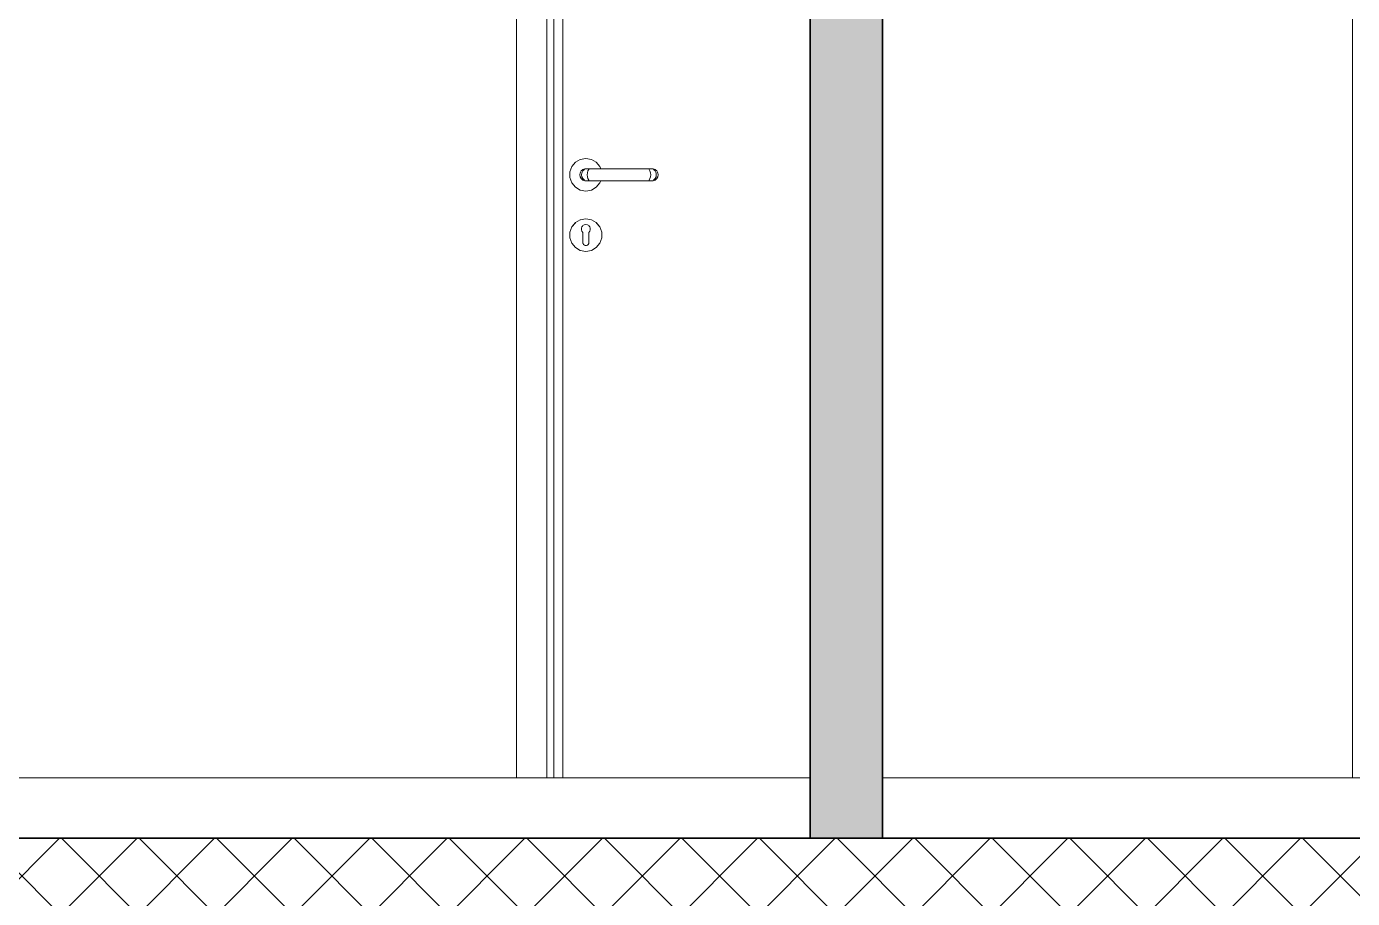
# Model space of a CAD drawing. Header units: millimetres. Extents: x -15634 to 67596, y -3027 to 55843.
# Drawn here: x 38294 to 40494, y 11996 to 13441 of the extents above; entities that cross this region are included whole.
import ezdxf

# ---------------------------------------------------------------- set-up
doc = ezdxf.new("R2010")
doc.units = ezdxf.units.MM
doc.header["$MEASUREMENT"] = 0
doc.set_wipeout_variables(frame=1)
doc.linetypes.add('Wipeout_Contour', pattern=[1000, 0, -1000])
doc.layers.add('Structural - Bearing', color=7, linetype='Continuous')
for name, color, linetype, lineweight in [('Structural - Bearing_Pen_No__1', 7, 'Continuous', 13), ('Structural - Bearing_Pen_No__101', 252, 'Continuous', 13), ('Structural - Bearing_Pen_No__7', 7, 'Continuous', 35)]:
    doc.layers.add(name, color=color, linetype=linetype, lineweight=lineweight)
doc.layers.add('Structural - Bearing_Pen_No__61', color=7, linetype='Continuous', lineweight=20, true_color=0x6a6a6a)
doc.layers.add('Structural - Bearing_Pen_No__82', color=7, linetype='Continuous', lineweight=20, true_color=0xaaaaaa)

msp = doc.modelspace()

# ---------------------------------------------------------------- wipeouts: each hides what was drawn before it
at = {"color": 254, "linetype": 'Wipeout_Contour', "lineweight": 0, "ltscale": 165405.449736}
msp.add_wipeout([(39169.4, 14270.6), (39157.4, 14282.6), (39157.4, 12195.6), (39169.4, 12195.6)], dxfattribs=at).dxf.layer = 'Structural - Bearing'
at = {"color": 254, "linetype": 'Wipeout_Contour', "lineweight": 0, "ltscale": 1158672.229105415}
msp.add_wipeout([(39195.8, 13190.9), (39199, 13182.1), (39205, 13174.9), (39213.1, 13170.2), (39222.4, 13168.6), (39231.6, 13170.2), (39239.7, 13174.9), (39245.7, 13182.1), (39247.1, 13185.8), (39220.6, 13185.8), (39217.4, 13186.9), (39214.7, 13189.2), (39213, 13192.2), (39212.4, 13195.6), (39213, 13199), (39214.7, 13202), (39217.4, 13204.3), (39220.6, 13205.5), (39237.6, 13205.5), (39247.1, 13205.5), (39245.7, 13209.1), (39239.7, 13216.3), (39231.6, 13221), (39222.4, 13222.6), (39213.1, 13221), (39205, 13216.3), (39199, 13209.1), (39195.8, 13200.3)], dxfattribs=at).dxf.layer = 'Structural - Bearing'
at = {"color": 254, "linetype": 'Wipeout_Contour', "lineweight": 0, "ltscale": 170358.143475}
msp.add_wipeout([(40494.3, 13195.6), (40494.3, 13192.2), (40494.4, 13192.2), (40494.4, 13195.6)], dxfattribs=at).dxf.layer = 'Structural - Bearing'
at = {"color": 254, "linetype": 'Wipeout_Contour', "lineweight": 0, "ltscale": 289546.998447}
msp.add_wipeout([(39228.8, 13109.4), (39229.7, 13107), (39229.8, 13104.4), (39229.7, 13104.4), (39239.7, 13116.2), (39231.6, 13120.9), (39227.8, 13110.5)], dxfattribs=at).dxf.layer = 'Structural - Bearing'

# ---------------------------------------------------------------- next in the draw order: wipeouts: each hides what was drawn before it
at = {"color": 254, "linetype": 'Wipeout_Contour', "lineweight": 0, "ltscale": 165309.296105}
msp.add_wipeout([(39107.4, 12195.6), (39157.4, 12195.6), (39157.4, 14282.6), (39107.4, 14332.6)], dxfattribs=at).dxf.layer = 'Structural - Bearing'
at = {"color": 254, "linetype": 'Wipeout_Contour', "lineweight": 0, "ltscale": 165442.226464}
msp.add_wipeout([(39169.4, 12195.6), (39184.4, 12195.6), (39184.4, 14255.6), (39169.4, 14255.6)], dxfattribs=at).dxf.layer = 'Structural - Bearing'
at = {"color": 254, "linetype": 'Wipeout_Contour', "lineweight": 0, "ltscale": 170371.735046}
msp.add_wipeout([(40494.3, 13205.5), (40494.3, 13204.3), (40494.4, 13204.3), (40494.4, 13205.5)], dxfattribs=at).dxf.layer = 'Structural - Bearing'
at = {"color": 254, "linetype": 'Wipeout_Contour', "lineweight": 0, "ltscale": 165497.070788}
msp.add_wipeout([(39215.4, 13195.6), (39212.4, 13195.6), (39213, 13192.2), (39216, 13192.2)], dxfattribs=at).dxf.layer = 'Structural - Bearing'
at = {"color": 254, "linetype": 'Wipeout_Contour', "lineweight": 0, "ltscale": 170354.161294}
msp.add_wipeout([(40494.3, 13192.2), (40494.3, 13189.2), (40494.4, 13189.2), (40494.4, 13192.2)], dxfattribs=at).dxf.layer = 'Structural - Bearing'
at = {"color": 254, "linetype": 'Wipeout_Contour', "lineweight": 0, "ltscale": 248184.750498}
msp.add_wipeout([(39228.9, 13102), (39227.4, 13100), (39227.4, 13098.5), (39245.7, 13109.1), (39239.7, 13116.2), (39229.7, 13104.4)], dxfattribs=at).dxf.layer = 'Structural - Bearing'

# ---------------------------------------------------------------- next in the draw order: wipeouts: each hides what was drawn before it
at = {"color": 254, "linetype": 'Wipeout_Contour', "lineweight": 0, "ltscale": 165533.775485}
msp.add_wipeout([(39217.4, 13204.3), (39219.9, 13204.3), (39222.8, 13205.5), (39220.6, 13205.5)], dxfattribs=at).dxf.layer = 'Structural - Bearing'
at = {"color": 254, "linetype": 'Wipeout_Contour', "lineweight": 0, "ltscale": 170369.614519}
msp.add_wipeout([(40494.3, 13204.3), (40494.3, 13202), (40494.4, 13202), (40494.4, 13204.3)], dxfattribs=at).dxf.layer = 'Structural - Bearing'
at = {"color": 254, "linetype": 'Wipeout_Contour', "lineweight": 0, "ltscale": 165497.156232}
msp.add_wipeout([(39216, 13192.2), (39213, 13192.2), (39214.7, 13189.2), (39217.5, 13189.2)], dxfattribs=at).dxf.layer = 'Structural - Bearing'
at = {"color": 254, "linetype": 'Wipeout_Contour', "lineweight": 0, "ltscale": 170350.915613}
msp.add_wipeout([(40494.3, 13189.2), (40494.3, 13186.9), (40494.4, 13186.9), (40494.4, 13189.2)], dxfattribs=at).dxf.layer = 'Structural - Bearing'
at = {"color": 254, "linetype": 'Wipeout_Contour', "lineweight": 0, "ltscale": 165482.696853}
msp.add_wipeout([(39239.7, 13116.3), (39231.6, 13121), (39231.6, 13120.9), (39239.7, 13116.2)], dxfattribs=at).dxf.layer = 'Structural - Bearing'

# ---------------------------------------------------------------- next in the draw order: wipeouts: each hides what was drawn before it
at = {"color": 254, "linetype": 'Wipeout_Contour', "lineweight": 0, "ltscale": 165520.953314}
msp.add_wipeout([(39214.7, 13202), (39217.5, 13202), (39219.9, 13204.3), (39217.4, 13204.3)], dxfattribs=at).dxf.layer = 'Structural - Bearing'
at = {"color": 254, "linetype": 'Wipeout_Contour', "lineweight": 0, "ltscale": 170366.36614}
msp.add_wipeout([(40494.3, 13202), (40494.3, 13199), (40494.4, 13199), (40494.4, 13202)], dxfattribs=at).dxf.layer = 'Structural - Bearing'
at = {"color": 254, "linetype": 'Wipeout_Contour', "lineweight": 0, "ltscale": 165501.706659}
msp.add_wipeout([(39214.7, 13189.2), (39217.4, 13186.9), (39219.9, 13186.9), (39217.5, 13189.2)], dxfattribs=at).dxf.layer = 'Structural - Bearing'
at = {"color": 254, "linetype": 'Wipeout_Contour', "lineweight": 0, "ltscale": 170348.797439}
msp.add_wipeout([(40494.3, 13186.9), (40494.3, 13185.8), (40494.4, 13185.8), (40494.4, 13186.9)], dxfattribs=at).dxf.layer = 'Structural - Bearing'
at = {"color": 254, "linetype": 'Wipeout_Contour', "lineweight": 0, "ltscale": 248163.115326}
msp.add_wipeout([(39227.1, 13111.3), (39227.8, 13110.5), (39231.6, 13120.9), (39222.4, 13122.5), (39222.4, 13113), (39224.9, 13112.6)], dxfattribs=at).dxf.layer = 'Structural - Bearing'

# ---------------------------------------------------------------- next in the draw order: wipeouts: each hides what was drawn before it
at = {"color": 254, "linetype": 'Wipeout_Contour', "lineweight": 0, "ltscale": 165509.719175}
msp.add_wipeout([(39213, 13199), (39216, 13199), (39217.5, 13202), (39214.7, 13202)], dxfattribs=at).dxf.layer = 'Structural - Bearing'
at = {"color": 254, "linetype": 'Wipeout_Contour', "lineweight": 0, "ltscale": 165510.167439}
msp.add_wipeout([(39219.9, 13186.9), (39217.4, 13186.9), (39220.6, 13185.8), (39222.8, 13185.8)], dxfattribs=at).dxf.layer = 'Structural - Bearing'
at = {"color": 254, "linetype": 'Wipeout_Contour', "lineweight": 0, "ltscale": 170362.382175}
msp.add_wipeout([(40494.3, 13199), (40494.3, 13195.6), (40494.4, 13195.6), (40494.4, 13199)], dxfattribs=at).dxf.layer = 'Structural - Bearing'
at = {"color": 254, "linetype": 'Wipeout_Contour', "lineweight": 0, "ltscale": 165453.838582}
msp.add_wipeout([(39231.6, 13121), (39222.4, 13122.6), (39222.4, 13122.5), (39231.6, 13120.9)], dxfattribs=at).dxf.layer = 'Structural - Bearing'
at = {"color": 254, "linetype": 'Wipeout_Contour', "lineweight": 0, "ltscale": 165466.826392}
msp.add_wipeout([(39227.4, 13096.5), (39248.9, 13100.3), (39245.7, 13109.1), (39227.4, 13098.5)], dxfattribs=at).dxf.layer = 'Structural - Bearing'

# ---------------------------------------------------------------- next in the draw order: wipeouts: each hides what was drawn before it
at = {"color": 254, "linetype": 'Wipeout_Contour', "lineweight": 0, "ltscale": 171054.83136}
msp.add_wipeout([(40494.3, 14267.6), (40494.3, 13205.5), (40494.4, 13205.5), (40494.4, 14267.6)], dxfattribs=at).dxf.layer = 'Structural - Bearing'
at = {"color": 254, "linetype": 'Wipeout_Contour', "lineweight": 0, "ltscale": 165501.43396}
msp.add_wipeout([(39212.4, 13195.6), (39215.4, 13195.6), (39216, 13199), (39213, 13199)], dxfattribs=at).dxf.layer = 'Structural - Bearing'
at = {"color": 254, "linetype": 'Wipeout_Contour', "lineweight": 0, "ltscale": 169755.877724}
msp.add_wipeout([(40494.4, 13185.8), (40494.3, 13185.8), (40494.3, 12195.6), (40494.4, 12195.6)], dxfattribs=at).dxf.layer = 'Structural - Bearing'
at = {"color": 254, "linetype": 'Wipeout_Contour', "lineweight": 0, "ltscale": 248120.40131}
msp.add_wipeout([(39219.8, 13112.6), (39222.4, 13113), (39222.4, 13122.5), (39213.2, 13120.9), (39216.9, 13110.5), (39217.6, 13111.3)], dxfattribs=at).dxf.layer = 'Structural - Bearing'
at = {"color": 254, "linetype": 'Wipeout_Contour', "lineweight": 0, "ltscale": 206769.730317}
msp.add_wipeout([(39231.6, 13070.3), (39239.7, 13075), (39227.4, 13089.6), (39227.4, 13083.1), (39227.2, 13082.3)], dxfattribs=at).dxf.layer = 'Structural - Bearing'

# ---------------------------------------------------------------- next in the draw order: wipeouts: each hides what was drawn before it
at = {"color": 254, "linetype": 'Wipeout_Contour', "lineweight": 0, "ltscale": 165520.149648}
msp.add_wipeout([(39215.4, 13195.6), (39216, 13192.2), (39225, 13192.2), (39224.7, 13195.6)], dxfattribs=at).dxf.layer = 'Structural - Bearing'
at = {"color": 254, "linetype": 'Wipeout_Contour', "lineweight": 0, "ltscale": 165418.866372}
msp.add_wipeout([(39222.4, 13122.6), (39213.1, 13121), (39213.2, 13120.9), (39222.4, 13122.5)], dxfattribs=at).dxf.layer = 'Structural - Bearing'
at = {"color": 254, "linetype": 'Wipeout_Contour', "lineweight": 0, "ltscale": 165438.007152}
msp.add_wipeout([(39227.4, 13089.6), (39239.7, 13075), (39245.7, 13082.2), (39227.4, 13092.7)], dxfattribs=at).dxf.layer = 'Structural - Bearing'
at = {"color": 254, "linetype": 'Wipeout_Contour', "lineweight": 0, "ltscale": 169106.248416}
msp.add_wipeout([(40494.3, 12195.6), (40494.3, 12095.6), (40494.4, 12095.6), (40494.4, 12195.6)], dxfattribs=at).dxf.layer = 'Structural - Bearing'

# ---------------------------------------------------------------- next in the draw order: wipeouts: each hides what was drawn before it
at = {"color": 254, "linetype": 'Wipeout_Contour', "lineweight": 0, "ltscale": 169271.093386}
msp.add_wipeout([(39714.4, 12095.6), (40494.3, 12095.6), (40494.3, 14795.6), (39714.4, 14795.6)], dxfattribs=at).dxf.layer = 'Structural - Bearing'
at = {"color": 254, "linetype": 'Wipeout_Contour', "lineweight": 0, "ltscale": 165551.000559}
msp.add_wipeout([(39222.8, 13205.5), (39219.9, 13204.3), (39227.3, 13204.3), (39229, 13205.5)], dxfattribs=at).dxf.layer = 'Structural - Bearing'
at = {"color": 254, "linetype": 'Wipeout_Contour', "lineweight": 0, "ltscale": 165519.14699}
msp.add_wipeout([(39216, 13192.2), (39217.5, 13189.2), (39225.9, 13189.2), (39225, 13192.2)], dxfattribs=at).dxf.layer = 'Structural - Bearing'
at = {"color": 254, "linetype": 'Wipeout_Contour', "lineweight": 0, "ltscale": 165453.309654}
msp.add_wipeout([(39227.4, 13092.7), (39245.7, 13082.2), (39248.9, 13090.9), (39227.4, 13094.7)], dxfattribs=at).dxf.layer = 'Structural - Bearing'

# ---------------------------------------------------------------- next in the draw order: linework, layer by layer
at = {"layer": 'Structural - Bearing_Pen_No__1', "color": 7, "linetype": 'Continuous', "lineweight": 13}
for q in [(39714.4, 14995.6), (43944.4, 12095.6)]:
    msp.add_line((39714.4, 12095.6), q, dxfattribs=at)
at = {"layer": 'Structural - Bearing_Pen_No__61', "color": 251, "linetype": 'Continuous', "lineweight": 20, "true_color": 0x6a6a6a}
msp.add_lwpolyline([(39714.4, 12195.6), (43944.4, 12195.6)], dxfattribs=at)
at = {"layer": 'Structural - Bearing_Pen_No__82', "color": 253, "linetype": 'Continuous', "lineweight": 20, "true_color": 0xaaaaaa}
msp.add_line((40494.3, 12195.6), (40494.3, 14795.6), dxfattribs=at)

# ---------------------------------------------------------------- next in the draw order: wipeouts: each hides what was drawn before it
at = {"color": 254, "linetype": 'Wipeout_Contour', "lineweight": 0, "ltscale": 165540.909653}
msp.add_wipeout([(39219.9, 13204.3), (39217.5, 13202), (39225.9, 13202), (39227.3, 13204.3)], dxfattribs=at).dxf.layer = 'Structural - Bearing'
at = {"color": 254, "linetype": 'Wipeout_Contour', "lineweight": 0, "ltscale": 165521.665301}
msp.add_wipeout([(39217.5, 13189.2), (39219.9, 13186.9), (39227.3, 13186.9), (39225.9, 13189.2)], dxfattribs=at).dxf.layer = 'Structural - Bearing'
at = {"color": 254, "linetype": 'Wipeout_Contour', "lineweight": 0, "ltscale": 165462.956177}
msp.add_wipeout([(39227.4, 13094.7), (39248.9, 13090.9), (39248.9, 13100.3), (39227.4, 13096.5)], dxfattribs=at).dxf.layer = 'Structural - Bearing'

# ---------------------------------------------------------------- next in the draw order: wipeouts: each hides what was drawn before it
at = {"color": 254, "linetype": 'Wipeout_Contour', "lineweight": 0, "ltscale": 165531.708279}
msp.add_wipeout([(39217.5, 13202), (39216, 13199), (39225, 13199), (39225.9, 13202)], dxfattribs=at).dxf.layer = 'Structural - Bearing'
at = {"color": 254, "linetype": 'Wipeout_Contour', "lineweight": 0, "ltscale": 165527.39496}
msp.add_wipeout([(39219.9, 13186.9), (39222.8, 13185.8), (39229, 13185.8), (39227.3, 13186.9)], dxfattribs=at).dxf.layer = 'Structural - Bearing'
at = {"color": 254, "linetype": 'Wipeout_Contour', "lineweight": 0, "ltscale": 289429.318331}
msp.add_wipeout([(39216, 13109.4), (39216.9, 13110.5), (39213.2, 13120.9), (39205.1, 13116.2), (39215, 13104.4), (39215, 13104.4), (39215, 13107)], dxfattribs=at).dxf.layer = 'Structural - Bearing'
at = {"color": 254, "linetype": 'Wipeout_Contour', "lineweight": 0, "ltscale": 165509.340735}
msp.add_wipeout([(39249, 13100.3), (39245.7, 13109.1), (39245.7, 13109.1), (39248.9, 13100.3)], dxfattribs=at).dxf.layer = 'Structural - Bearing'
at = {"color": 254, "linetype": 'Wipeout_Contour', "lineweight": 0, "ltscale": 330785.927107}
msp.add_wipeout([(39227.1, 13081.4), (39226.2, 13079.9), (39224.9, 13078.8), (39223.2, 13078.2), (39222.4, 13078.2), (39222.4, 13068.7), (39231.6, 13070.3), (39227.2, 13082.3)], dxfattribs=at).dxf.layer = 'Structural - Bearing'

# ---------------------------------------------------------------- next in the draw order: wipeouts: each hides what was drawn before it
at = {"color": 254, "linetype": 'Wipeout_Contour', "lineweight": 0, "ltscale": 165524.512217}
msp.add_wipeout([(39216, 13199), (39215.4, 13195.6), (39224.7, 13195.6), (39225, 13199)], dxfattribs=at).dxf.layer = 'Structural - Bearing'
at = {"color": 254, "linetype": 'Wipeout_Contour', "lineweight": 0, "ltscale": 165382.009237}
msp.add_wipeout([(39213.1, 13121), (39205, 13116.3), (39205.1, 13116.2), (39213.2, 13120.9)], dxfattribs=at).dxf.layer = 'Structural - Bearing'
at = {"color": 254, "linetype": 'Wipeout_Contour', "lineweight": 0, "ltscale": 165424.482915}
msp.add_wipeout([(39231.6, 13070.2), (39239.7, 13074.9), (39239.7, 13075), (39231.6, 13070.3)], dxfattribs=at).dxf.layer = 'Structural - Bearing'

# ---------------------------------------------------------------- next in the draw order: wipeouts: each hides what was drawn before it
at = {"color": 254, "linetype": 'Wipeout_Contour', "lineweight": 0, "ltscale": 165558.840961}
msp.add_wipeout([(39236.1, 13195.6), (39224.7, 13195.6), (39225, 13192.2), (39236.1, 13192.2)], dxfattribs=at).dxf.layer = 'Structural - Bearing'
at = {"color": 254, "linetype": 'Wipeout_Contour', "lineweight": 0, "ltscale": 248060.220938}
msp.add_wipeout([(39215.8, 13102), (39215, 13104.4), (39205.1, 13116.2), (39199.1, 13109.1), (39217.4, 13098.5), (39217.4, 13100)], dxfattribs=at).dxf.layer = 'Structural - Bearing'
at = {"color": 254, "linetype": 'Wipeout_Contour', "lineweight": 0, "ltscale": 330734.453303}
msp.add_wipeout([(39221.5, 13078.2), (39219.9, 13078.8), (39218.5, 13079.9), (39217.7, 13081.4), (39217.5, 13082.3), (39213.2, 13070.3), (39222.4, 13068.7), (39222.4, 13078.2)], dxfattribs=at).dxf.layer = 'Structural - Bearing'
at = {"color": 254, "linetype": 'Wipeout_Contour', "lineweight": 0, "ltscale": 165458.770783}
msp.add_wipeout([(39239.7, 13074.9), (39245.7, 13082.1), (39245.7, 13082.2), (39239.7, 13075)], dxfattribs=at).dxf.layer = 'Structural - Bearing'

# ---------------------------------------------------------------- next in the draw order: wipeouts: each hides what was drawn before it
at = {"color": 254, "linetype": 'Wipeout_Contour', "lineweight": 0, "ltscale": 165580.515477}
msp.add_wipeout([(39229, 13205.5), (39227.3, 13204.3), (39236.7, 13204.3), (39237.1, 13205.5)], dxfattribs=at).dxf.layer = 'Structural - Bearing'
at = {"color": 254, "linetype": 'Wipeout_Contour', "lineweight": 0, "ltscale": 165556.146508}
msp.add_wipeout([(39225, 13192.2), (39225.9, 13189.2), (39236.4, 13189.2), (39236.1, 13192.2)], dxfattribs=at).dxf.layer = 'Structural - Bearing'
at = {"color": 254, "linetype": 'Wipeout_Contour', "lineweight": 0, "ltscale": 165347.705949}
msp.add_wipeout([(39205, 13116.3), (39199, 13109.1), (39199.1, 13109.1), (39205.1, 13116.2)], dxfattribs=at).dxf.layer = 'Structural - Bearing'
at = {"color": 254, "linetype": 'Wipeout_Contour', "lineweight": 0, "ltscale": 165486.357651}
msp.add_wipeout([(39245.7, 13082.1), (39249, 13090.9), (39248.9, 13090.9), (39245.7, 13082.2)], dxfattribs=at).dxf.layer = 'Structural - Bearing'
at = {"color": 254, "linetype": 'Wipeout_Contour', "lineweight": 0, "ltscale": 165387.626984}
msp.add_wipeout([(39222.4, 13068.6), (39231.6, 13070.2), (39231.6, 13070.3), (39222.4, 13068.7)], dxfattribs=at).dxf.layer = 'Structural - Bearing'

# ---------------------------------------------------------------- next in the draw order: wipeouts: each hides what was drawn before it
at = {"color": 254, "linetype": 'Wipeout_Contour', "lineweight": 0, "ltscale": 165574.719153}
msp.add_wipeout([(39227.3, 13204.3), (39225.9, 13202), (39236.4, 13202), (39236.7, 13204.3)], dxfattribs=at).dxf.layer = 'Structural - Bearing'
at = {"color": 254, "linetype": 'Wipeout_Contour', "lineweight": 0, "ltscale": 165555.4787}
msp.add_wipeout([(39225.9, 13189.2), (39227.3, 13186.9), (39236.7, 13186.9), (39236.4, 13189.2)], dxfattribs=at).dxf.layer = 'Structural - Bearing'
at = {"color": 254, "linetype": 'Wipeout_Contour', "lineweight": 0, "ltscale": 165353.130875}
msp.add_wipeout([(39217.4, 13098.5), (39199.1, 13109.1), (39195.9, 13100.3), (39217.4, 13096.5)], dxfattribs=at).dxf.layer = 'Structural - Bearing'
at = {"color": 254, "linetype": 'Wipeout_Contour', "lineweight": 0, "ltscale": 165503.915443}
msp.add_wipeout([(39249, 13090.9), (39249, 13100.3), (39248.9, 13100.3), (39248.9, 13090.9)], dxfattribs=at).dxf.layer = 'Structural - Bearing'

# ---------------------------------------------------------------- next in the draw order: wipeouts: each hides what was drawn before it
at = {"color": 254, "linetype": 'Wipeout_Contour', "lineweight": 0, "ltscale": 165568.705018}
msp.add_wipeout([(39225.9, 13202), (39225, 13199), (39236.1, 13199), (39236.4, 13202)], dxfattribs=at).dxf.layer = 'Structural - Bearing'
at = {"color": 254, "linetype": 'Wipeout_Contour', "lineweight": 0, "ltscale": 165556.914066}
msp.add_wipeout([(39227.3, 13186.9), (39229, 13185.8), (39237.1, 13185.8), (39236.7, 13186.9)], dxfattribs=at).dxf.layer = 'Structural - Bearing'
at = {"color": 254, "linetype": 'Wipeout_Contour', "lineweight": 0, "ltscale": 206689.149066}
msp.add_wipeout([(39205.1, 13075), (39213.2, 13070.3), (39217.5, 13082.3), (39217.4, 13083.1), (39217.4, 13089.6)], dxfattribs=at).dxf.layer = 'Structural - Bearing'

# ---------------------------------------------------------------- next in the draw order: wipeouts: each hides what was drawn before it
at = {"color": 254, "linetype": 'Wipeout_Contour', "lineweight": 0, "ltscale": 165563.202522}
msp.add_wipeout([(39224.7, 13195.6), (39236.1, 13195.6), (39236.1, 13199), (39225, 13199)], dxfattribs=at).dxf.layer = 'Structural - Bearing'
at = {"color": 254, "linetype": 'Wipeout_Contour', "lineweight": 0, "ltscale": 165320.096665}
msp.add_wipeout([(39199, 13109.1), (39195.8, 13100.3), (39195.9, 13100.3), (39199.1, 13109.1)], dxfattribs=at).dxf.layer = 'Structural - Bearing'
at = {"color": 254, "linetype": 'Wipeout_Contour', "lineweight": 0, "ltscale": 165352.641179}
msp.add_wipeout([(39213.1, 13070.2), (39222.4, 13068.6), (39222.4, 13068.7), (39213.2, 13070.3)], dxfattribs=at).dxf.layer = 'Structural - Bearing'

# ---------------------------------------------------------------- next in the draw order: wipeouts: each hides what was drawn before it
at = {"color": 254, "linetype": 'Wipeout_Contour', "lineweight": 0, "ltscale": 165736.686395}
msp.add_wipeout([(39236.1, 13195.6), (39236.1, 13192.2), (39318.6, 13192.2), (39318.7, 13195.6)], dxfattribs=at).dxf.layer = 'Structural - Bearing'
at = {"color": 254, "linetype": 'Wipeout_Contour', "lineweight": 0, "ltscale": 165343.474636}
msp.add_wipeout([(39217.4, 13096.5), (39195.9, 13100.3), (39195.9, 13090.9), (39217.4, 13094.7)], dxfattribs=at).dxf.layer = 'Structural - Bearing'

# ---------------------------------------------------------------- next in the draw order: wipeouts: each hides what was drawn before it
at = {"color": 254, "linetype": 'Wipeout_Contour', "lineweight": 0, "ltscale": 165750.656622}
msp.add_wipeout([(39237.1, 13205.5), (39236.7, 13204.3), (39318, 13204.3), (39317.6, 13205.5)], dxfattribs=at).dxf.layer = 'Structural - Bearing'
at = {"color": 254, "linetype": 'Wipeout_Contour', "lineweight": 0, "ltscale": 165732.593094}
msp.add_wipeout([(39318.6, 13192.2), (39236.1, 13192.2), (39236.4, 13189.2), (39318.4, 13189.2)], dxfattribs=at).dxf.layer = 'Structural - Bearing'
at = {"color": 254, "linetype": 'Wipeout_Contour', "lineweight": 0, "ltscale": 165339.601108}
msp.add_wipeout([(39217.4, 13094.7), (39195.9, 13090.9), (39199.1, 13082.2), (39217.4, 13092.7)], dxfattribs=at).dxf.layer = 'Structural - Bearing'

# ---------------------------------------------------------------- next in the draw order: wipeouts: each hides what was drawn before it
at = {"color": 254, "linetype": 'Wipeout_Contour', "lineweight": 0, "ltscale": 165748.47711}
msp.add_wipeout([(39236.7, 13204.3), (39236.4, 13202), (39318.4, 13202), (39318, 13204.3)], dxfattribs=at).dxf.layer = 'Structural - Bearing'
at = {"color": 254, "linetype": 'Wipeout_Contour', "lineweight": 0, "ltscale": 165729.256786}
msp.add_wipeout([(39236.4, 13189.2), (39236.7, 13186.9), (39318, 13186.9), (39318.4, 13189.2)], dxfattribs=at).dxf.layer = 'Structural - Bearing'
at = {"color": 254, "linetype": 'Wipeout_Contour', "lineweight": 0, "ltscale": 165341.407701}
msp.add_wipeout([(39217.4, 13092.7), (39199.1, 13082.2), (39205.1, 13075), (39217.4, 13089.6)], dxfattribs=at).dxf.layer = 'Structural - Bearing'

# ---------------------------------------------------------------- next in the draw order: wipeouts: each hides what was drawn before it
at = {"color": 254, "linetype": 'Wipeout_Contour', "lineweight": 0, "ltscale": 165745.138269}
msp.add_wipeout([(39236.1, 13199), (39318.6, 13199), (39318.4, 13202), (39236.4, 13202)], dxfattribs=at).dxf.layer = 'Structural - Bearing'
at = {"color": 254, "linetype": 'Wipeout_Contour', "lineweight": 0, "ltscale": 165727.079405}
msp.add_wipeout([(39236.7, 13186.9), (39237.1, 13185.8), (39317.6, 13185.8), (39318, 13186.9)], dxfattribs=at).dxf.layer = 'Structural - Bearing'
at = {"color": 254, "linetype": 'Wipeout_Contour', "lineweight": 0, "ltscale": 165302.519808}
msp.add_wipeout([(39195.8, 13100.3), (39195.8, 13090.9), (39195.9, 13090.9), (39195.9, 13100.3)], dxfattribs=at).dxf.layer = 'Structural - Bearing'
at = {"color": 254, "linetype": 'Wipeout_Contour', "lineweight": 0, "ltscale": 165323.760919}
msp.add_wipeout([(39205, 13074.9), (39213.1, 13070.2), (39213.2, 13070.3), (39205.1, 13075)], dxfattribs=at).dxf.layer = 'Structural - Bearing'

# ---------------------------------------------------------------- next in the draw order: wipeouts: each hides what was drawn before it
at = {"color": 254, "linetype": 'Wipeout_Contour', "lineweight": 0, "ltscale": 165741.043289}
msp.add_wipeout([(39236.1, 13199), (39236.1, 13195.6), (39318.7, 13195.6), (39318.6, 13199)], dxfattribs=at).dxf.layer = 'Structural - Bearing'
at = {"color": 254, "linetype": 'Wipeout_Contour', "lineweight": 0, "ltscale": 165297.088058}
msp.add_wipeout([(39195.8, 13090.9), (39199, 13082.1), (39199.1, 13082.2), (39195.9, 13090.9)], dxfattribs=at).dxf.layer = 'Structural - Bearing'

# ---------------------------------------------------------------- next in the draw order: wipeouts: each hides what was drawn before it
at = {"color": 254, "linetype": 'Wipeout_Contour', "lineweight": 0, "ltscale": 165914.538036}
msp.add_wipeout([(39318.7, 13195.6), (39318.6, 13192.2), (39329.7, 13192.2), (39330, 13195.6)], dxfattribs=at).dxf.layer = 'Structural - Bearing'
at = {"color": 254, "linetype": 'Wipeout_Contour', "lineweight": 0, "ltscale": 165304.466286}
msp.add_wipeout([(39199, 13082.1), (39205, 13074.9), (39205.1, 13075), (39199.1, 13082.2)], dxfattribs=at).dxf.layer = 'Structural - Bearing'

# ---------------------------------------------------------------- next in the draw order: wipeouts: each hides what was drawn before it
at = {"color": 254, "linetype": 'Wipeout_Contour', "lineweight": 0, "ltscale": 165920.802719}
msp.add_wipeout([(39317.6, 13205.5), (39318, 13204.3), (39327.5, 13204.3), (39325.8, 13205.5)], dxfattribs=at).dxf.layer = 'Structural - Bearing'
at = {"color": 254, "linetype": 'Wipeout_Contour', "lineweight": 0, "ltscale": 165909.045649}
msp.add_wipeout([(39318.4, 13189.2), (39328.8, 13189.2), (39329.7, 13192.2), (39318.6, 13192.2)], dxfattribs=at).dxf.layer = 'Structural - Bearing'
at = {"color": 254, "linetype": 'Wipeout_Contour', "lineweight": 0, "ltscale": 1116497.035745677}
msp.add_wipeout([(39215, 13107), (39215, 13104.4), (39215.8, 13102), (39217.4, 13100), (39217.4, 13083.1), (39217.7, 13081.4), (39218.5, 13079.9), (39219.9, 13078.8), (39221.5, 13078.2), (39223.2, 13078.2), (39224.9, 13078.8), (39226.2, 13079.9), (39227.1, 13081.4), (39227.4, 13083.1), (39227.4, 13100), (39228.9, 13102), (39229.7, 13104.4), (39229.8, 13104.4), (39229.7, 13107), (39228.8, 13109.4), (39227.8, 13110.5), (39227.1, 13111.3), (39224.9, 13112.6), (39222.4, 13113), (39219.8, 13112.6), (39217.6, 13111.3), (39216, 13109.4)], dxfattribs=at).dxf.layer = 'Structural - Bearing'

# ---------------------------------------------------------------- next in the draw order: wipeouts: each hides what was drawn before it
at = {"color": 254, "linetype": 'Wipeout_Contour', "lineweight": 0, "ltscale": 165922.240602}
msp.add_wipeout([(39318, 13204.3), (39318.4, 13202), (39328.8, 13202), (39327.5, 13204.3)], dxfattribs=at).dxf.layer = 'Structural - Bearing'
at = {"color": 254, "linetype": 'Wipeout_Contour', "lineweight": 0, "ltscale": 165903.040398}
msp.add_wipeout([(39318.4, 13189.2), (39318, 13186.9), (39327.5, 13186.9), (39328.8, 13189.2)], dxfattribs=at).dxf.layer = 'Structural - Bearing'

# ---------------------------------------------------------------- next in the draw order: wipeouts: each hides what was drawn before it
at = {"color": 254, "linetype": 'Wipeout_Contour', "lineweight": 0, "ltscale": 165921.577496}
msp.add_wipeout([(39328.8, 13202), (39318.4, 13202), (39318.6, 13199), (39329.7, 13199)], dxfattribs=at).dxf.layer = 'Structural - Bearing'
at = {"color": 254, "linetype": 'Wipeout_Contour', "lineweight": 0, "ltscale": 165897.249686}
msp.add_wipeout([(39318, 13186.9), (39317.6, 13185.8), (39325.8, 13185.8), (39327.5, 13186.9)], dxfattribs=at).dxf.layer = 'Structural - Bearing'

# ---------------------------------------------------------------- next in the draw order: wipeouts: each hides what was drawn before it
at = {"color": 254, "linetype": 'Wipeout_Contour', "lineweight": 0, "ltscale": 165918.890265}
msp.add_wipeout([(39329.7, 13199), (39318.6, 13199), (39318.7, 13195.6), (39330, 13195.6)], dxfattribs=at).dxf.layer = 'Structural - Bearing'

# ---------------------------------------------------------------- next in the draw order: wipeouts: each hides what was drawn before it
at = {"color": 254, "linetype": 'Wipeout_Contour', "lineweight": 0, "ltscale": 165953.239668}
msp.add_wipeout([(39330, 13195.6), (39329.7, 13192.2), (39338.8, 13192.2), (39339.3, 13195.6)], dxfattribs=at).dxf.layer = 'Structural - Bearing'

# ---------------------------------------------------------------- next in the draw order: wipeouts: each hides what was drawn before it
at = {"color": 254, "linetype": 'Wipeout_Contour', "lineweight": 0, "ltscale": 165950.325044}
msp.add_wipeout([(39325.8, 13205.5), (39327.5, 13204.3), (39334.8, 13204.3), (39331.9, 13205.5)], dxfattribs=at).dxf.layer = 'Structural - Bearing'
at = {"color": 254, "linetype": 'Wipeout_Contour', "lineweight": 0, "ltscale": 165946.054923}
msp.add_wipeout([(39329.7, 13192.2), (39328.8, 13189.2), (39337.2, 13189.2), (39338.8, 13192.2)], dxfattribs=at).dxf.layer = 'Structural - Bearing'

# ---------------------------------------------------------------- next in the draw order: wipeouts: each hides what was drawn before it
at = {"color": 254, "linetype": 'Wipeout_Contour', "lineweight": 0, "ltscale": 165956.058843}
msp.add_wipeout([(39327.5, 13204.3), (39328.8, 13202), (39337.2, 13202), (39334.8, 13204.3)], dxfattribs=at).dxf.layer = 'Structural - Bearing'
at = {"color": 254, "linetype": 'Wipeout_Contour', "lineweight": 0, "ltscale": 165936.862521}
msp.add_wipeout([(39328.8, 13189.2), (39327.5, 13186.9), (39334.8, 13186.9), (39337.2, 13189.2)], dxfattribs=at).dxf.layer = 'Structural - Bearing'

# ---------------------------------------------------------------- next in the draw order: wipeouts: each hides what was drawn before it
at = {"color": 254, "linetype": 'Wipeout_Contour', "lineweight": 0, "ltscale": 165958.584004}
msp.add_wipeout([(39328.8, 13202), (39329.7, 13199), (39338.8, 13199), (39337.2, 13202)], dxfattribs=at).dxf.layer = 'Structural - Bearing'
at = {"color": 254, "linetype": 'Wipeout_Contour', "lineweight": 0, "ltscale": 165926.776183}
msp.add_wipeout([(39327.5, 13186.9), (39325.8, 13185.8), (39331.9, 13185.8), (39334.8, 13186.9)], dxfattribs=at).dxf.layer = 'Structural - Bearing'

# ---------------------------------------------------------------- next in the draw order: wipeouts: each hides what was drawn before it
at = {"color": 254, "linetype": 'Wipeout_Contour', "lineweight": 0, "ltscale": 165957.590893}
msp.add_wipeout([(39329.7, 13199), (39330, 13195.6), (39339.3, 13195.6), (39338.8, 13199)], dxfattribs=at).dxf.layer = 'Structural - Bearing'

# ---------------------------------------------------------------- next in the draw order: wipeouts: each hides what was drawn before it
at = {"color": 254, "linetype": 'Wipeout_Contour', "lineweight": 0, "ltscale": 165976.325608}
msp.add_wipeout([(39339.3, 13195.6), (39338.8, 13192.2), (39341.8, 13192.2), (39342.4, 13195.6)], dxfattribs=at).dxf.layer = 'Structural - Bearing'

# ---------------------------------------------------------------- next in the draw order: wipeouts: each hides what was drawn before it
at = {"color": 254, "linetype": 'Wipeout_Contour', "lineweight": 0, "ltscale": 165967.554992}
msp.add_wipeout([(39334.1, 13205.5), (39331.9, 13205.5), (39334.8, 13204.3), (39337.4, 13204.3)], dxfattribs=at).dxf.layer = 'Structural - Bearing'
at = {"color": 254, "linetype": 'Wipeout_Contour', "lineweight": 0, "ltscale": 165968.052332}
msp.add_wipeout([(39337.2, 13189.2), (39340, 13189.2), (39341.8, 13192.2), (39338.8, 13192.2)], dxfattribs=at).dxf.layer = 'Structural - Bearing'

# ---------------------------------------------------------------- next in the draw order: wipeouts: each hides what was drawn before it
at = {"color": 254, "linetype": 'Wipeout_Contour', "lineweight": 0, "ltscale": 165976.021058}
msp.add_wipeout([(39334.8, 13204.3), (39337.2, 13202), (39340, 13202), (39337.4, 13204.3)], dxfattribs=at).dxf.layer = 'Structural - Bearing'
at = {"color": 254, "linetype": 'Wipeout_Contour', "lineweight": 0, "ltscale": 165956.827029}
msp.add_wipeout([(39334.8, 13186.9), (39337.4, 13186.9), (39340, 13189.2), (39337.2, 13189.2)], dxfattribs=at).dxf.layer = 'Structural - Bearing'

# ---------------------------------------------------------------- next in the draw order: wipeouts: each hides what was drawn before it
at = {"color": 254, "linetype": 'Wipeout_Contour', "lineweight": 0, "ltscale": 165980.579767}
msp.add_wipeout([(39340, 13202), (39337.2, 13202), (39338.8, 13199), (39341.8, 13199)], dxfattribs=at).dxf.layer = 'Structural - Bearing'
at = {"color": 254, "linetype": 'Wipeout_Contour', "lineweight": 0, "ltscale": 165944.008567}
msp.add_wipeout([(39331.9, 13185.8), (39334.1, 13185.8), (39337.4, 13186.9), (39334.8, 13186.9)], dxfattribs=at).dxf.layer = 'Structural - Bearing'

# ---------------------------------------------------------------- next in the draw order: wipeouts: each hides what was drawn before it
at = {"color": 254, "linetype": 'Wipeout_Contour', "lineweight": 0, "ltscale": 165980.676234}
msp.add_wipeout([(39341.8, 13199), (39338.8, 13199), (39339.3, 13195.6), (39342.4, 13195.6)], dxfattribs=at).dxf.layer = 'Structural - Bearing'

# ---------------------------------------------------------------- next in the draw order: wipeouts: each hides what was drawn before it
at = {"color": 254, "linetype": 'Wipeout_Contour', "lineweight": 0, "ltscale": 331034.929428}
msp.add_wipeout([(38294.4, 12095.6), (39594.4, 12095.6), (39594.4, 12195.6), (39107.4, 12195.6), (39107.4, 14332.6), (39594.4, 14332.6), (39594.4, 14795.6), (38294.4, 14795.6)], dxfattribs=at).dxf.layer = 'Structural - Bearing'

# ---------------------------------------------------------------- next in the draw order: hatches: boundary and pattern name
at = {"layer": 'Structural - Bearing_Pen_No__1', "linetype": 'Continuous', "lineweight": 13}
h = msp.add_hatch(dxfattribs=at)
h.set_pattern_fill('CONCRETE_BLOCK', style=0, pattern_type=2)
h.set_pattern_definition([(45, (0, 0), (-64.34671, 64.34671), []), (135, (0, 0), (64.34671, 64.34671), [])])
h.paths.add_polyline_path([(-655.6, 11895.6), (44144.4, 11895.6), (44144.4, 12095.6), (-655.6, 12095.6)])
at = {"layer": 'Structural - Bearing_Pen_No__101', "linetype": 'Continuous', "lineweight": 13}
msp.add_hatch(color=252, dxfattribs=at).paths.add_polyline_path([(39594.4, 12095.6), (39714.4, 12095.6), (39714.4, 14995.6), (39594.4, 14995.6)])

# ---------------------------------------------------------------- next in the draw order: linework, layer by layer
at = {"layer": 'Structural - Bearing_Pen_No__1', "color": 7, "linetype": 'Continuous', "lineweight": 13}
for p, q in [((39594.4, 12095.6), (39594.4, 14995.6)), ((37134.4, 12095.6), (39594.4, 12095.6))]:
    msp.add_line(p, q, dxfattribs=at)
at = {"layer": 'Structural - Bearing_Pen_No__61', "color": 251, "linetype": 'Continuous', "lineweight": 20, "true_color": 0x6a6a6a}
msp.add_lwpolyline([(37134.4, 12195.6), (39594.4, 12195.6)], dxfattribs=at)
at = {"layer": 'Structural - Bearing_Pen_No__7', "color": 7, "linetype": 'Continuous', "lineweight": 35, "flags": 128}
for points in [[(39594.4, 12095.6), (39714.4, 12095.6), (39714.4, 14995.6), (39594.4, 14995.6)], [(-655.6, 11895.6), (44144.4, 11895.6), (44144.4, 12095.6), (-655.6, 12095.6)]]:
    msp.add_lwpolyline(points, close=True, dxfattribs=at)
at = {"layer": 'Structural - Bearing_Pen_No__82', "color": 253, "linetype": 'Continuous', "lineweight": 20, "true_color": 0xaaaaaa}
for p, q in [((39107.4, 14332.6), (39107.4, 12195.6)), ((39157.4, 12195.6), (39157.4, 14282.6)), ((39169.4, 12195.6), (39169.4, 14270.6)), ((39184.4, 12195.6), (39184.4, 14255.6)), ((39222.4, 13222.6), (39213.1, 13221)), ((39231.6, 13221), (39222.4, 13222.6)), ((39199, 13209.1), (39195.8, 13200.3)), ((39195.8, 13200.3), (39195.8, 13190.9)), ((39205, 13216.3), (39199, 13209.1)), ((39213.1, 13221), (39205, 13216.3)), ((39214.7, 13202), (39213, 13199)), ((39217.4, 13204.3), (39214.7, 13202)), ((39217.5, 13202), (39216, 13199)), ((39220.6, 13205.5), (39217.4, 13204.3)), ((39219.9, 13204.3), (39217.5, 13202)), ((39220.6, 13205.5), (39222.8, 13205.5)), ((39222.8, 13205.5), (39229, 13205.5)), ((39225.9, 13202), (39225, 13199)), ((39227.3, 13204.3), (39225.9, 13202)), ((39229, 13205.5), (39237.1, 13205.5)), ((39239.7, 13216.3), (39231.6, 13221)), ((39237.1, 13205.5), (39317.6, 13205.5)), ((39245.7, 13209.1), (39239.7, 13216.3)), ((39247.1, 13205.5), (39245.7, 13209.1)), ((39317.6, 13205.5), (39325.8, 13205.5)), ((39325.8, 13205.5), (39331.9, 13205.5)), ((39327.5, 13204.3), (39328.8, 13202)), ((39328.8, 13202), (39329.7, 13199)), ((39331.9, 13205.5), (39334.1, 13205.5)), ((39334.1, 13205.5), (39337.4, 13204.3)), ((39334.8, 13204.3), (39337.2, 13202)), ((39337.2, 13202), (39338.8, 13199)), ((39337.4, 13204.3), (39340, 13202)), ((39340, 13202), (39341.8, 13199)), ((39195.8, 13190.9), (39199, 13182.1)), ((39199, 13182.1), (39205, 13174.9)), ((39213, 13199), (39212.4, 13195.6)), ((39212.4, 13195.6), (39213, 13192.2)), ((39213, 13192.2), (39214.7, 13189.2)), ((39214.7, 13189.2), (39217.4, 13186.9)), ((39216, 13199), (39215.4, 13195.6)), ((39215.4, 13195.6), (39216, 13192.2)), ((39216, 13192.2), (39217.5, 13189.2)), ((39217.4, 13186.9), (39220.6, 13185.8)), ((39217.5, 13189.2), (39219.9, 13186.9)), ((39220.6, 13185.8), (39222.8, 13185.8)), ((39222.8, 13185.8), (39229, 13185.8)), ((39225, 13199), (39224.7, 13195.6)), ((39224.7, 13195.6), (39225, 13192.2)), ((39225, 13192.2), (39225.9, 13189.2)), ((39225.9, 13189.2), (39227.3, 13186.9)), ((39229, 13185.8), (39237.1, 13185.8)), ((39237.1, 13185.8), (39317.6, 13185.8)), ((39239.7, 13174.9), (39245.7, 13182.1)), ((39245.7, 13182.1), (39247.1, 13185.8)), ((39317.6, 13185.8), (39325.8, 13185.8)), ((39325.8, 13185.8), (39331.9, 13185.8)), ((39328.8, 13189.2), (39327.5, 13186.9)), ((39329.7, 13192.2), (39328.8, 13189.2)), ((39329.7, 13199), (39330, 13195.6)), ((39330, 13195.6), (39329.7, 13192.2)), ((39331.9, 13185.8), (39334.1, 13185.8)), ((39337.4, 13186.9), (39334.1, 13185.8)), ((39337.2, 13189.2), (39334.8, 13186.9)), ((39338.8, 13192.2), (39337.2, 13189.2)), ((39340, 13189.2), (39337.4, 13186.9)), ((39338.8, 13199), (39339.3, 13195.6)), ((39339.3, 13195.6), (39338.8, 13192.2)), ((39341.8, 13192.2), (39340, 13189.2)), ((39341.8, 13199), (39342.4, 13195.6)), ((39342.4, 13195.6), (39341.8, 13192.2)), ((39205, 13174.9), (39213.1, 13170.2)), ((39213.1, 13170.2), (39222.4, 13168.6)), ((39222.4, 13168.6), (39231.6, 13170.2)), ((39231.6, 13170.2), (39239.7, 13174.9)), ((39205, 13116.3), (39199, 13109.1)), ((39213.1, 13121), (39205, 13116.3)), ((39222.4, 13122.6), (39213.1, 13121)), ((39217.6, 13111.3), (39219.8, 13112.6)), ((39219.8, 13112.6), (39222.4, 13113)), ((39231.6, 13121), (39222.4, 13122.6)), ((39222.4, 13113), (39224.9, 13112.6)), ((39224.9, 13112.6), (39227.1, 13111.3)), ((39239.7, 13116.3), (39231.6, 13121)), ((39245.7, 13109.1), (39239.7, 13116.3)), ((39199, 13109.1), (39195.8, 13100.3)), ((39195.8, 13100.3), (39195.8, 13090.9)), ((39195.8, 13090.9), (39199, 13082.1)), ((39215, 13107), (39216, 13109.4)), ((39215, 13104.4), (39215, 13107)), ((39215.8, 13102), (39215, 13104.4)), ((39217.4, 13100), (39215.8, 13102)), ((39216.9, 13110.5), (39216, 13109.4)), ((39216.9, 13110.5), (39217.6, 13111.3)), ((39217.4, 13098.5), (39217.4, 13100)), ((39217.4, 13098.5), (39217.4, 13096.5)), ((39217.4, 13096.5), (39217.4, 13094.7)), ((39217.4, 13094.7), (39217.4, 13092.7)), ((39217.4, 13092.7), (39217.4, 13089.6)), ((39227.8, 13110.5), (39227.1, 13111.3)), ((39228.9, 13102), (39227.4, 13100)), ((39227.4, 13100), (39227.4, 13098.5)), ((39227.4, 13098.5), (39227.4, 13096.5)), ((39227.4, 13096.5), (39227.4, 13094.7)), ((39227.4, 13094.7), (39227.4, 13092.7)), ((39227.4, 13092.7), (39227.4, 13089.6)), ((39227.8, 13110.5), (39228.8, 13109.4)), ((39228.8, 13109.4), (39229.7, 13107)), ((39229.7, 13104.4), (39228.9, 13102)), ((39229.7, 13107), (39229.8, 13104.4)), ((39249, 13100.3), (39245.7, 13109.1)), ((39245.7, 13082.1), (39249, 13090.9)), ((39249, 13090.9), (39249, 13100.3)), ((39199, 13082.1), (39205, 13074.9)), ((39205, 13074.9), (39213.1, 13070.2)), ((39213.1, 13070.2), (39222.4, 13068.6)), ((39217.4, 13089.6), (39217.4, 13083.1)), ((39217.5, 13082.3), (39217.4, 13083.1)), ((39217.7, 13081.4), (39217.5, 13082.3)), ((39218.5, 13079.9), (39217.7, 13081.4)), ((39219.9, 13078.8), (39218.5, 13079.9)), ((39221.5, 13078.2), (39219.9, 13078.8)), ((39222.4, 13078.2), (39221.5, 13078.2)), ((39223.2, 13078.2), (39222.4, 13078.2)), ((39222.4, 13068.6), (39231.6, 13070.2)), ((39224.9, 13078.8), (39223.2, 13078.2)), ((39226.2, 13079.9), (39224.9, 13078.8)), ((39227.1, 13081.4), (39226.2, 13079.9)), ((39227.2, 13082.3), (39227.1, 13081.4)), ((39227.4, 13083.1), (39227.2, 13082.3)), ((39227.4, 13089.6), (39227.4, 13083.1)), ((39231.6, 13070.2), (39239.7, 13074.9)), ((39239.7, 13074.9), (39245.7, 13082.1)), ((39107.4, 12195.6), (39157.4, 12195.6)), ((39157.4, 12195.6), (39169.4, 12195.6)), ((39594.4, 12195.6), (39169.4, 12195.6))]:
    msp.add_line(p, q, dxfattribs=at)

doc.saveas('drawing.dxf')
